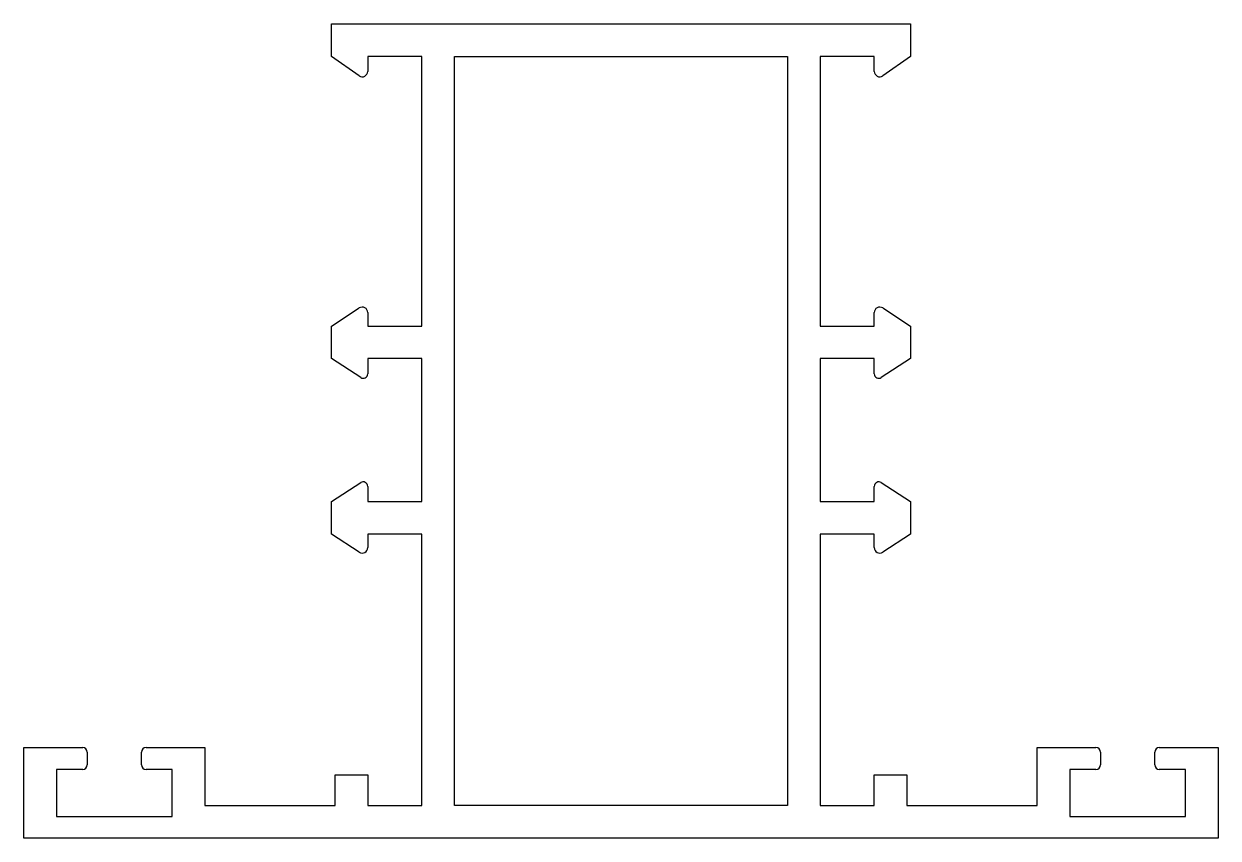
# Model space of a CAD drawing. Extents: x 613.2 to 679.2, y 698.4 to 743.4.
import ezdxf

# ---------------------------------------------------------------- set-up
doc = ezdxf.new("R2010")
doc.units = 0
doc.layers.add('ANA', color=220, linetype='CONTINUOUS')

msp = doc.modelspace()

# ---------------------------------------------------------------- linework, layer by layer
at = {"layer": 'ANA', "color": 0}
for p, q in [((630.177, 741.635), (630.177, 743.435)), ((630.177, 743.435), (662.177, 743.435)), ((662.177, 743.435), (662.177, 741.635)), ((631.705, 740.565), (630.177, 741.635)), ((632.177, 741.635), (632.177, 740.811)), ((635.177, 741.635), (632.177, 741.635)), ((635.177, 726.735), (635.177, 741.635)), ((636.977, 700.235), (636.977, 741.635)), ((636.977, 741.635), (655.377, 741.635)), ((655.377, 741.635), (655.377, 700.235)), ((660.177, 741.635), (657.177, 741.635)), ((657.177, 741.635), (657.177, 726.735)), ((660.177, 740.811), (660.177, 741.635)), ((662.177, 741.635), (660.649, 740.565)), ((630.177, 726.735), (631.714, 727.734)), ((632.177, 727.482), (632.177, 726.735)), ((660.177, 726.735), (660.177, 727.482)), ((660.641, 727.734), (662.177, 726.735)), ((630.177, 724.935), (630.177, 726.735)), ((632.177, 726.735), (635.177, 726.735)), ((657.177, 726.735), (660.177, 726.735)), ((662.177, 726.735), (662.177, 724.935)), ((631.791, 723.886), (630.177, 724.935)), ((635.177, 724.935), (632.177, 724.935)), ((632.177, 724.935), (632.177, 724.096)), ((635.177, 717.035), (635.177, 724.935)), ((660.177, 724.935), (657.177, 724.935)), ((657.177, 724.935), (657.177, 717.035)), ((660.177, 724.096), (660.177, 724.935)), ((662.177, 724.935), (660.564, 723.886)), ((630.177, 717.035), (631.791, 718.084)), ((660.564, 718.084), (662.177, 717.035)), ((632.177, 717.874), (632.177, 717.035)), ((660.177, 717.035), (660.177, 717.874)), ((630.177, 715.235), (630.177, 717.035)), ((632.177, 717.035), (635.177, 717.035)), ((657.177, 717.035), (660.177, 717.035)), ((662.177, 717.035), (662.177, 715.235)), ((631.714, 714.236), (630.177, 715.235)), ((635.177, 715.235), (632.177, 715.235)), ((632.177, 715.235), (632.177, 714.488)), ((635.177, 700.235), (635.177, 715.235)), ((660.177, 715.235), (657.177, 715.235)), ((657.177, 715.235), (657.177, 700.235)), ((660.177, 714.488), (660.177, 715.235)), ((662.177, 715.235), (660.641, 714.236)), ((613.177, 698.435), (613.177, 703.435)), ((613.177, 703.435), (616.427, 703.435)), ((616.677, 703.185), (616.677, 702.485)), ((619.677, 702.485), (619.677, 703.185)), ((619.927, 703.435), (623.177, 703.435)), ((623.177, 703.435), (623.177, 700.235)), ((669.177, 700.235), (669.177, 703.435)), ((669.177, 703.435), (672.427, 703.435)), ((672.677, 703.185), (672.677, 702.485)), ((675.677, 702.485), (675.677, 703.185)), ((675.927, 703.435), (679.177, 703.435)), ((679.177, 703.435), (679.177, 698.435)), ((616.427, 702.235), (614.977, 702.235)), ((614.977, 702.235), (614.977, 699.635)), ((621.377, 702.235), (619.927, 702.235)), ((621.377, 699.635), (621.377, 702.235)), ((630.377, 700.235), (630.377, 701.935)), ((630.377, 701.935), (632.177, 701.935)), ((632.177, 701.935), (632.177, 700.235)), ((660.177, 700.235), (660.177, 701.935)), ((660.177, 701.935), (661.977, 701.935)), ((661.977, 701.935), (661.977, 700.235)), ((672.427, 702.235), (670.977, 702.235)), ((670.977, 702.235), (670.977, 699.635)), ((677.377, 702.235), (675.927, 702.235)), ((677.377, 699.635), (677.377, 702.235)), ((614.977, 699.635), (621.377, 699.635)), ((623.177, 700.235), (630.377, 700.235)), ((632.177, 700.235), (635.177, 700.235)), ((655.377, 700.235), (636.977, 700.235)), ((657.177, 700.235), (660.177, 700.235)), ((661.977, 700.235), (669.177, 700.235)), ((670.977, 699.635), (677.377, 699.635)), ((679.177, 698.435), (613.177, 698.435))]:
    msp.add_line(p, q, dxfattribs=at)
for centre, radius, start, end in [((631.877, 740.811), 0.3, 235.00798, 0), ((660.477, 740.811), 0.3, 180, 304.99202), ((631.877, 727.482), 0.3, 0, 123.02387), ((660.477, 727.482), 0.3, 56.97613, 180), ((631.927, 724.096), 0.25, 236.97613, 0), ((660.427, 724.096), 0.25, 180, 303.02387), ((631.927, 717.874), 0.25, 0, 123.02387), ((660.427, 717.874), 0.25, 56.97613, 180), ((631.877, 714.488), 0.3, 236.97613, 0), ((660.477, 714.488), 0.3, 180, 303.02387), ((616.427, 703.185), 0.25, 0, 90), ((619.927, 703.185), 0.25, 90, 180), ((672.427, 703.185), 0.25, 0, 90), ((675.927, 703.185), 0.25, 90, 180), ((616.427, 702.485), 0.25, 270, 0), ((619.927, 702.485), 0.25, 180, 270), ((672.427, 702.485), 0.25, 270, 0), ((675.927, 702.485), 0.25, 180, 270)]:
    msp.add_arc(centre, radius, start, end, dxfattribs=at)

doc.saveas('drawing.dxf')
